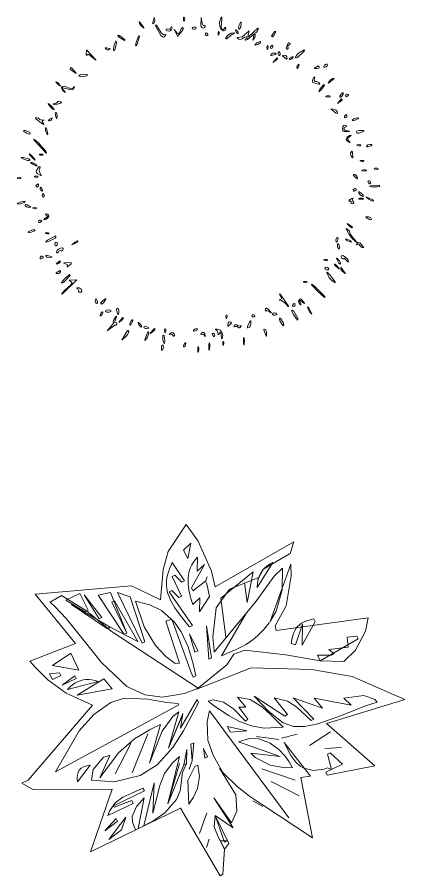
# Model space of a CAD drawing. Header units: millimetres. Extents: x -63086 to 144078, y -129912 to 13382.
# Drawn here: x 59143 to 60288, y -57694 to -55158 of the extents above; entities that cross this region are included whole.
import ezdxf

# ---------------------------------------------------------------- set-up
doc = ezdxf.new("R2010")
doc.units = ezdxf.units.MM
doc.layers.get('0').update_dxf_attribs({"lineweight": 0})
doc.layers.add('観葉植物', color=92, linetype='Continuous', lineweight=9)

# ---------------------------------------------------------------- blocks, each defined once
blk = doc.blocks.new('樹木平面（CAD素材.com）9c30d489')
at = {"color": 0, "linetype": 'ByBlock', "lineweight": -2}
for points in [[(-128.6, 490.1), (-127, 490.8), (-124.4, 496.6), (-124, 500.4), (-125.3, 507.5), (-126.3, 507.8), (-127.3, 505.9), (-129.7, 493.8), (-129.6, 490.9)], [(-37.5, 498.2), (-36.4, 500.3), (-35.6, 505.2), (-36, 507.5), (-36.9, 509), (-37.9, 509.3), (-38.8, 508.4), (-39.3, 506.2), (-39, 499.6), (-38.4, 498.2)], [(75, 473.7), (78.7, 473.2), (84.6, 480.7), (85.5, 476.6), (85.1, 472.8), (83.6, 470.2), (81.3, 469.1), (77.8, 469.3), (72.1, 473.3), (68.4, 482.4), (67.6, 495.5), (72, 509.8), (74, 509.3), (74.6, 503.2), (72.6, 480.3)], [(125.5, 487.1), (123.8, 479), (124.5, 474.7), (125.6, 474.6), (127.4, 476.5), (129.8, 481.5), (131.6, 490), (131.5, 493.2), (130.9, 494.7), (129.7, 494.9), (128.4, 493.4)], [(-79, 469.7), (-74.8, 473), (-72.8, 477.6), (-74, 481.2), (-76, 481.5), (-76.8, 478.4), (-78.9, 474.6), (-81.1, 474.2), (-86.6, 475.4), (-90.2, 474.5), (-90.8, 473), (-89, 469.9), (-84.2, 468.5)], [(27.5, 463.8), (29.4, 462.8), (32.5, 459.1), (33, 457), (32.7, 455.7), (30.3, 454.5), (27.8, 455.2), (25.8, 457.4), (25.6, 461), (26.6, 463.4)], [(102.1, 462.2), (91.7, 456.2), (84.8, 447.9), (85.5, 445.5), (88.6, 446.1), (100.2, 456.1), (113, 463.2)], [(117.8, 464.1), (120.8, 461.1), (122.1, 461.3), (122.6, 463.5), (121.1, 467.3), (115.9, 472.7), (115, 472.5), (114.8, 471.5)], [(151.2, 452.5), (152.6, 451.5), (180.9, 476.8), (182.1, 475.9), (178.8, 467.5), (175.3, 464.3), (171.4, 462.5), (172.7, 456.3), (171.6, 450), (166.2, 441.9), (169.8, 460.6), (149.6, 443.4), (145.4, 441.6), (143.1, 442.1), (142.7, 444.3), (148.8, 446.4), (148.4, 450.2), (146.5, 451.9), (141.2, 450.8), (134.1, 445.4), (128.9, 443.9), (124.4, 444.8), (119.3, 448.6), (119.8, 449.7), (133.8, 451.5), (154.9, 469.5)], [(-298.5, 383.7), (-298, 382.4), (-319.3, 399.6), (-322.6, 399.9), (-325.4, 396.5), (-326.2, 396.6), (-326.5, 398.9), (-325.8, 411.9), (-325.3, 412.6)], [(317.3, 408.9), (298, 390.5), (292.6, 388.9), (292.2, 391.7), (296.4, 399.2), (300.8, 403.6), (317, 412.8), (318.5, 411.9)], [(377.9, 367.9), (382, 370.5), (385.5, 370.5), (386.4, 369.4), (385.7, 366.3), (382.3, 362.9), (378.3, 361.6), (376.7, 361.9), (375.7, 362.9), (375.6, 364.4)], [(-411.7, 312.7), (-416.3, 317.9), (-415.2, 319.2), (-410.5, 316.5), (-402.3, 306.3), (-402.3, 305.8), (-402.8, 305.7)], [(-437.3, 254.1), (-429.2, 246.8), (-421.5, 236.8), (-421.8, 236), (-425.3, 238.3), (-431.8, 244.5), (-438, 252.2), (-438.8, 254.4)], [(388, 273.8), (393.8, 274.7), (394.6, 276.4), (392.2, 277), (384, 277), (381.6, 276.5), (381.3, 275.6), (382.2, 274.8)], [(-415.1, 227.5), (-416.8, 228.4), (-418, 227.4), (-417.4, 221.5), (-415.6, 212.6), (-414.6, 210.7), (-413.6, 210.9), (-412.3, 216.9), (-413.6, 225.2)], [(435.6, 191), (441.6, 189.2), (442.5, 188), (442.2, 187), (435.7, 183.3), (434.9, 179.9), (438.1, 176.4), (451.1, 172.9), (450.5, 172.1), (435.8, 171.6), (432.5, 173), (431, 176.3), (431.7, 187), (433.2, 189.8)], [(-444.3, 108.5), (-446.4, 114.1), (-468.9, 139.2), (-479, 147.7), (-482.3, 149.6), (-481.1, 147.5), (-445.2, 108)], [(506, 132.4), (511.4, 133.7), (517.1, 133.3), (517.9, 131.8), (515.7, 129.8), (505.5, 127), (503.1, 127.2), (502.1, 128.1), (502.2, 129.5)], [(-512.8, 95.6), (-495.8, 90.9), (-492.3, 87.8), (-495.6, 85.9), (-500.3, 86.5), (-511.5, 90), (-518.9, 93.8), (-518.6, 95.6)], [(-458.7, 41.5), (-463.7, 49.6), (-465.3, 57.4), (-463, 67), (-464.5, 68.3), (-467.8, 66.3), (-474.1, 54.6), (-473.9, 51.1), (-471.7, 48.1)], [(491.6, 58.5), (499.1, 58.4), (501.5, 57.8), (501.8, 57.1), (500.7, 56.2), (494.9, 55.3), (489.2, 56.2), (488.2, 57.1), (488.5, 57.9)], [(-460.7, 7.8), (-458.7, 6.1), (-455.5, -1.4), (-455.5, -3), (-456.5, -4), (-462.3, 1.6), (-462.3, 7.1)], [(467.2, -3.4), (470.8, -0.3), (471.7, 1.5), (470.4, 2.9), (467.1, 3.5), (463.8, 2.1), (462.7, 0.1), (462.8, -3), (463.8, -4), (465.3, -4.2)], [(478.5, -5.7), (480.2, -6.2), (486.3, -10.5), (491, -15.4), (492.3, -17.6), (492.2, -19.1), (491.1, -19.7), (486.4, -17.7), (483.2, -15.1), (479, -10.1), (477.7, -6.3)], [(481.6, -25.2), (489.8, -25.2), (492.2, -25.8), (492.5, -26.6), (491.5, -27.4), (488.5, -28.2), (482.6, -28.2), (479.9, -27.4), (478.9, -26.6), (479.2, -25.8)], [(452.7, -109), (458.3, -112.5), (459.7, -112.2), (460, -110.8), (455.6, -106.4), (444.8, -99.7), (444.1, -100.4), (444.1, -100.4)], [(-417.4, -136.5), (-416.5, -137.5), (-416.2, -139.8), (-418.3, -143.5), (-437.8, -153.2), (-445.4, -154.5), (-446, -153.6), (-440.7, -149.1)], [(415.2, -152.4), (418.3, -144.7), (417.3, -141.1), (415.8, -140.6), (412.6, -142.7), (411.3, -147.6), (412.4, -154), (413.1, -154.5)], [(416.3, -168.6), (418.6, -173.8), (421.3, -175.2), (422.6, -171.9), (419.9, -161.7), (417.9, -159.5), (416.4, -160.2)], [(476.6, -155.8), (481.5, -157), (493.2, -169.6), (493.7, -171.5), (489, -170.6), (485.5, -168.9), (481.5, -164.9), (480.1, -161.4), (477.5, -161), (473.5, -163.1), (472.4, -162.1)], [(424.6, -219), (424.8, -216.6), (421.5, -209.8), (414, -201.8), (413.2, -202), (413.3, -203.4), (419.8, -216.5), (423.4, -219.7)], [(438.6, -204.8), (446.2, -213.1), (447.5, -213.3), (448.3, -212.2), (446.4, -205.8), (439.3, -199), (432.1, -194.4), (428.1, -195.7), (427.2, -197.7), (428.3, -201.9), (431.5, -204.2), (433.1, -204.3), (434.2, -203.7), (435.2, -202.2)], [(-299.4, -323.8), (-300, -328.8), (-298.7, -333.8), (-297.2, -335.3), (-295.5, -335.9), (-294, -335.3), (-293.2, -333.8), (-293, -331.6), (-296.1, -324), (-297.4, -322.2), (-298.2, -321.9)], [(-265.7, -355.6), (-260.3, -354.4), (-255.5, -355.6), (-254, -356.7), (-253.5, -358), (-254.2, -359.5), (-259.1, -361.5), (-265.8, -361.5), (-268.1, -360.6), (-269.3, -359.5), (-269.2, -358.1)], [(220.3, -362.6), (211.4, -352.4), (206.6, -350.1), (203.5, -351.3), (202.1, -355.2), (202.9, -358.1), (203.9, -358.3), (206.8, -356.8), (212.5, -358.3), (220.2, -363.8), (220.7, -363.7)], [(-171.5, -398.6), (-168.3, -403.4), (-166.2, -405.1), (-164.2, -405.6), (-162.8, -404.9), (-162.4, -403.7), (-165.2, -398.6), (-171.7, -392), (-172.6, -391.6), (-173.1, -392.1)], [(-98.2, -429.3), (-99.8, -430.2), (-99.9, -444), (-98.7, -449.7), (-96.4, -453.8), (-95.1, -453.6), (-94, -447.6), (-96.3, -431.7)]]:
    blk.add_lwpolyline(points, close=True, dxfattribs=at)
for points in [[(13.1, 508.3), (12.6, 504.9), (12.1, 486.7), (13.2, 481.8), (15.3, 478.9), (18.5, 477.7), (23.3, 479.2), (25, 481.5), (24.9, 484.5), (22.6, 485.5), (21.2, 484.9), (19.3, 485.1), (15.8, 491.7), (13.1, 508.4)], [(-168.8, 496.1), (-156.5, 479.3), (-155.9, 477.8), (-156.5, 477.7), (-165.1, 484.8), (-169.4, 490.8), (-169.8, 494.9), (-168.8, 496.1), (-168.9, 496.2)], [(-121.5, 486.6), (-122.2, 484.2), (-106.1, 456.1), (-101.1, 451.2), (-96.8, 451.1), (-92.8, 455.2), (-91.7, 458.2), (-97.5, 457.1), (-105.5, 463.8), (-119.1, 486.1), (-121.5, 486.6), (-121.5, 486.6)], [(-57.3, 453.6), (-44.6, 466.6), (-40.3, 474.8), (-40.4, 477.8), (-41.8, 478.8), (-45.7, 475.3), (-51.9, 462.8), (-54.2, 460.9), (-56.7, 461.7), (-66.7, 473), (-57.3, 453.4), (-57.4, 453.5)], [(-12.8, 479.3), (-10.4, 480.2), (-3.4, 480.1), (-1.3, 478.8), (-2.6, 475.8), (-7.1, 473.6), (-11.6, 475.7), (-13.1, 477.8), (-12.8, 479.3)], [(63.9, 456.3), (64.7, 456.3), (66.5, 461), (66.3, 465.7), (65.5, 467.2), (64.4, 467.4), (63, 464.4), (63.3, 457.7), (63.9, 456.3)], [(232.9, 468.2), (233.4, 466.3), (227.6, 455.2), (223.4, 451.4), (221.3, 453.2), (223.6, 459), (230.9, 467.8), (232.9, 468.2), (232.9, 468.2)], [(-246.1, 411.2), (-244.3, 410.4), (-240.1, 419.3), (-237.4, 435.4), (-239.4, 440.2), (-244.7, 424), (-246.1, 411.2), (-246.1, 411.3)], [(-213.4, 441.2), (-211.7, 442.2), (-212.2, 443.3), (-221.5, 450.6), (-231.5, 456.3), (-232.8, 456), (-233, 455), (-228.4, 450.2), (-213.4, 441.2), (-213.4, 441.2)], [(-169.3, 452.6), (-175.9, 430), (-179.2, 424.8), (-180.7, 426.8), (-178, 438.1), (-172, 453.8), (-170.9, 454.5), (-169.4, 452.6), (-169.4, 452.6)], [(188, 437.6), (188, 435.1), (182, 430.4), (176.4, 427.6), (172.2, 426.7), (171.4, 427.3), (172.3, 429.4), (177.8, 433.9), (184.4, 437.4), (188, 437.6)], [(264.3, 418.5), (268.9, 430.6), (272.6, 433.8), (275.7, 433.3), (276.4, 431.8), (275, 429), (269.6, 425.3), (269, 423.5), (269.8, 418.4), (267.7, 415.4), (265.3, 415.7), (264.3, 418.5), (264.4, 418.5)], [(-269.8, 419.5), (-266.7, 419.6), (-258.3, 417.2), (-256.3, 414.8), (-260.1, 413.3), (-263.4, 413.7), (-268.5, 416.5), (-270.2, 418.6), (-269.8, 419.5), (-269.9, 419.5)], [(208, 414.4), (207.2, 422.6), (208.6, 425.7), (210.6, 423.6), (209.8, 416.4), (208, 414.4)], [(223.3, 426.6), (221, 425.3), (218.4, 422), (217.7, 420.2), (217.8, 418.6), (220.3, 417.3), (223.8, 418.7), (225.3, 422), (224.7, 425.2), (223.3, 426.6), (223.3, 426.7)], [(242, 407.7), (241, 406.2), (240.8, 401.2), (241.9, 397.2), (243.2, 396.6), (244.8, 396.9), (246.8, 399.9), (246.1, 403.6), (243.5, 407.3), (242, 407.7), (242.1, 407.7)], [(233.5, 402.9), (234.3, 401.4), (232.1, 399.4), (221.9, 396.7), (219.6, 396.9), (218.5, 397.8), (220.1, 400.8), (225.2, 403.1), (233.4, 403), (233.4, 402.9)], [(225.3, 375.5), (226.4, 377.4), (236.5, 389), (237.5, 389.4), (238.8, 388.5), (238.7, 386.8), (236.1, 383.7), (225.3, 375.5), (225.3, 375.5)], [(253.5, 395.6), (263.9, 386.6), (265.7, 386.1), (266.9, 387.1), (266.6, 393), (262.8, 396.7), (260.2, 397.2), (253.5, 396.5), (253.5, 395.6), (253.5, 395.6)], [(273.3, 385.3), (277.4, 385.2), (281.9, 387.7), (285.2, 392.8), (284.6, 393.8), (280, 391.6), (273.9, 387.5), (273.3, 385.3), (273.3, 385.4)], [(-373.6, 360.4), (-373.7, 356.3), (-369.5, 352), (-356.5, 343.5), (-356, 343.7), (-356, 344.5), (-368.6, 358.3), (-371.9, 360.9), (-373.6, 360.5), (-373.6, 360.5)], [(300.3, 370.2), (302.1, 370.6), (303, 368.7), (300.2, 361.2), (297.5, 358.4), (296.3, 358.8), (296.2, 363.9), (300.3, 370.2), (300.3, 370.2)], [(358.5, 365.8), (360, 365.1), (361.9, 362.4), (361.9, 361.2), (360.5, 359.6), (355.3, 358.2), (348.8, 357.8), (347.4, 358.4), (347.5, 359.5), (358.5, 365.8), (358.5, 365.8)], [(-344.8, 339.7), (-334.4, 341), (-324.4, 340.3), (-323.5, 339.1), (-324.3, 337.6), (-330.5, 334.9), (-338, 333.8), (-344.4, 334.5), (-348.1, 337.2), (-347.8, 338.5), (-344.8, 339.7), (-344.8, 339.7)], [(345.7, 315.9), (359.8, 311.5), (362.4, 311.5), (363.4, 312.5), (361.1, 316.5), (355.3, 319.3), (349.6, 320.2), (347.2, 323.7), (349.1, 331.6), (348.3, 333.6), (345.4, 331), (343.2, 326.4), (341.6, 321.1), (342.4, 318.1), (345.8, 315.8), (345.8, 315.8)], [(-388.4, 287.2), (-388.6, 288), (-397.4, 299.3), (-395.8, 301.3), (-375.4, 295.9), (-368.6, 295.3), (-364.5, 297), (-361.3, 302.7), (-360.9, 305.4), (-367.3, 298.8), (-371, 298.1), (-392, 305.6), (-396.4, 304.6), (-399.6, 301.8), (-400, 299.6), (-397, 293.9), (-388.9, 287.1), (-388.4, 287.2), (-388.4, 287.2)], [(375, 309.7), (377.1, 310), (377.6, 308.5), (367.4, 294.8), (361.9, 289.9), (360.5, 289.9), (363.7, 297.1), (375, 309.7), (374.9, 309.7)], [(406.3, 328.2), (388.9, 315.1), (388, 315.4), (395.1, 324.3), (401.1, 328.5), (403.5, 329), (406.3, 328.2), (406.3, 328.2)], [(-387.2, 287.2), (-387.2, 287.2)], [(422.9, 273.8), (422.4, 275.2), (423.2, 277.4), (428.7, 284), (432.5, 287.1), (433, 286.7), (432.4, 282.5), (430.2, 277.5), (426.2, 273.7), (424.2, 273.2), (422.9, 273.8), (422.9, 273.8)], [(442.4, 274.8), (448.3, 279.6), (448.2, 281.1), (443.9, 282.5), (440.3, 280.5), (439.2, 277.5), (440.5, 275.1), (442.4, 274.8), (442.4, 274.8)], [(-400.1, 258.9), (-399.6, 257.5), (-402.3, 255.6), (-411.5, 252.3), (-420.1, 251.2), (-422.8, 251.8), (-424.1, 252.6), (-424, 253.4), (-421.6, 254.1), (-416.7, 254.7), (-412.2, 257.4), (-410.9, 260.6), (-409.3, 261.4), (-405.4, 261), (-400.1, 258.9), (-400.1, 258.9)], [(415.9, 254.6), (415.9, 255.2), (424.7, 265.9), (428, 268.5), (429.5, 267.7), (429.3, 265.9), (426.4, 262.6), (415.9, 254.6)], [(397.6, 238.4), (411.1, 226.5), (413.9, 225.2), (415.4, 225.9), (416, 228.5), (415.2, 231.3), (411.2, 235.3), (406.6, 237.4), (397.7, 239.2), (397.6, 238.4), (397.6, 238.4)], [(-450.6, 205.5), (-451.7, 206), (-457.9, 205.4), (-463.8, 207), (-467.9, 211), (-471.9, 212.6), (-475.5, 212.8), (-476.7, 211.3), (-475.1, 209.5), (-456.2, 194.8), (-452.9, 193.1), (-452, 193.6), (-452.6, 195.3), (-455.6, 199.4), (-456.2, 201.6), (-455.4, 203.3), (-450.6, 205.5), (-450.7, 205.4)], [(-438.4, 204.8), (-435.1, 208), (-426.8, 212.3), (-428, 208), (-431.5, 204.8), (-436.2, 203.5), (-438, 203.9), (-438.4, 204.8), (-438.4, 204.8)], [(441.7, 222.1), (439.6, 220.7), (436.9, 217.4), (436.2, 215.7), (436.3, 214.1), (437.3, 213.1), (438.9, 212.8), (440.9, 213.2), (443.4, 215.6), (443.7, 218.9), (442.6, 221.7), (441.8, 222.1), (441.7, 222.1)], [(460.4, 204), (459.7, 205.3), (464.5, 209.3), (474, 212.2), (478.8, 211.9), (478.1, 210), (465.9, 204.9), (460.4, 204), (460.4, 204.1)], [(-441.9, 162.7), (-440.4, 163.3), (-440.8, 169.9), (-441.6, 174), (-444.1, 181.2), (-445.5, 183.1), (-446.4, 183.1), (-447, 182.1), (-446.5, 175.4), (-441.9, 162.7), (-441.9, 162.7)], [(-511.4, 174.9), (-511.8, 173.3), (-502.9, 166.7), (-495.7, 164.6), (-493.4, 165.2), (-492.5, 166.5), (-492.9, 168.1), (-494.7, 169.8), (-507.4, 174.9), (-511.4, 175), (-511.4, 175)], [(453.1, 138.5), (446.4, 148.2), (445.9, 151.1), (447.6, 153.7), (456, 159.8), (455, 161.5), (451.3, 160.5), (444.4, 155.3), (442.2, 151.7), (441.9, 148.8), (443.6, 145.8), (453.1, 138.5), (453.1, 138.5)], [(479.6, 175), (492.3, 175), (493.6, 174.2), (493.4, 173.3), (479.7, 167.5), (475.2, 166.7), (472.7, 168), (471.8, 170.9), (472.7, 172.8), (479.6, 175), (479.5, 175)], [(481.6, 133.2), (484.6, 131.9), (482.9, 130), (478, 129.9), (473.6, 131.5), (473.5, 132.4), (475, 133.1), (481.6, 133.2), (481.6, 133.2)], [(-477.6, 87.2), (-477.2, 87.7), (-480.4, 92.6), (-490.1, 102.9), (-493.1, 105.4), (-494.4, 105.8), (-494.8, 105.2), (-489.8, 98.3), (-479, 87.7), (-477.6, 87.2), (-477.6, 87.2)], [(-465.6, 104.5), (-465.5, 103.7), (-462.5, 102.3), (-458.5, 101.8), (-456, 102.3), (-454.6, 103.5), (-455.3, 104.9), (-457.5, 105.4), (-464.2, 105.2), (-465.6, 104.5), (-465.6, 104.5)], [(460.2, 112), (461.1, 95.6), (460.2, 93.9), (456.3, 99.7), (454.8, 104.7), (454.6, 108.2), (458.1, 114.2), (459.4, 114.1), (460.2, 112), (460.2, 112)], [(-490.6, 80.6), (-490.1, 79.4), (-485, 75.4), (-477.8, 71.5), (-472.7, 70.1), (-472.6, 71.8), (-474.7, 73.7), (-484.9, 79.6), (-490, 81.1), (-490.6, 80.6), (-490.6, 80.6)], [(493.1, 86.3), (493.9, 85.5), (493.6, 84.4), (492.2, 83.5), (487.4, 83.3), (482.9, 85.1), (482.8, 86), (484.1, 86.6), (490.8, 86.8), (493.1, 86.3), (493, 86.3)], [(535.8, 62.2), (535.5, 61.1), (531.8, 59.9), (526.6, 60.8), (524.7, 61.8), (524.6, 62.7), (526, 63.4), (532.7, 63.6), (534.9, 63), (535.8, 62.2), (535.7, 62.2)], [(-530.7, 34.8), (-529.3, 35.5), (-522.3, 35.7), (-519.7, 34.4), (-519.9, 33.2), (-523.6, 32.1), (-528.4, 32.8), (-530.7, 34.8), (-530.7, 34.8)], [(-479.8, 39.5), (-478.2, 40.1), (-471.5, 40.2), (-469.3, 39.8), (-468.8, 37.8), (-472.6, 36.6), (-477.4, 37.5), (-479.5, 38.4), (-479.8, 39.5), (-479.8, 39.5)], [(463.9, 45.5), (467.2, 45.1), (471.1, 41.9), (473.7, 37.7), (475.1, 33.6), (474.7, 32.6), (473.4, 32.8), (466, 39.2), (462.4, 43.6), (463.9, 45.5)], [(505.9, 23.9), (507.9, 20.3), (510.4, 17.9), (511.5, 17.5), (513, 18.8), (513.5, 22.1), (512.1, 25.5), (508.7, 26.8), (507, 26.4), (506.1, 25.4), (505.9, 23.9), (505.9, 23.9)], [(-474.9, 9.5), (-475.1, 11.1), (-472.9, 14.8), (-469.5, 17.5), (-467.6, 14.7), (-467.9, 11), (-470.4, 8.6), (-473.9, 8.5), (-474.9, 9.5), (-474.9, 9.5)], [(539.3, 12.8), (541.4, 9.9), (533.4, 8.5), (516.4, 8.6), (512.8, 9.2), (511.8, 10.5), (518.8, 14), (539.3, 12.8), (539.3, 12.8)], [(-455.3, -10.9), (-456.6, -17.3), (-455.4, -21.2), (-452.6, -21.5), (-450.6, -18.5), (-451.3, -14.7), (-455.3, -10.9), (-455.3, -11)], [(450, -31.1), (458.7, -25.7), (461.7, -24.6), (462.2, -25.2), (460.1, -29.1), (461, -33.6), (464, -38.3), (464.3, -39.9), (463, -41.2), (457.9, -41), (455.6, -39), (456.4, -36.1), (454.5, -33.9), (449.7, -33.3), (449.1, -32.4), (450, -31.1), (450, -31.1)], [(501.1, -21.1), (518.1, -29.2), (521.9, -31.7), (521.9, -33), (519.8, -33.6), (517.4, -33.2), (509.6, -28.9), (500.3, -21.5), (501.1, -21.1), (501.1, -21.1)], [(-529.2, -40.1), (-521.6, -36.9), (-512.3, -34.5), (-507, -34.6), (-510.2, -37.7), (-520.7, -41.2), (-528, -42.3), (-530.2, -42), (-530.6, -41.2), (-529.2, -40), (-529.3, -40)], [(-507.5, -44.6), (-505.8, -43.1), (-501.3, -44.2), (-491.4, -50.3), (-491, -51.2), (-496.1, -52.2), (-502.4, -50.9), (-506.9, -47.8), (-507.5, -44.6), (-507.5, -44.6)], [(-473.1, -53.9), (-473.2, -55), (-474.8, -55.9), (-477.1, -56.3), (-479.8, -56.1), (-484.2, -54.4), (-484.2, -53.4), (-482.3, -52.8), (-474, -53.1), (-473.1, -53.9), (-473.1, -53.9)], [(-441.9, -77.3), (-441.4, -79.1), (-442.8, -81.3), (-450.2, -86), (-451.6, -88.3), (-450.7, -89.2), (-445.7, -87.8), (-440.1, -83.3), (-437.6, -78.6), (-437.9, -74.6), (-440.9, -71.9), (-447.4, -71.3), (-446.9, -73.4), (-441.9, -77.3), (-441.9, -77.4)], [(-467.4, -94.4), (-466.6, -91.8), (-464.5, -89.8), (-461.1, -89.6), (-458.4, -90.7), (-458.1, -91.5), (-458.7, -92.8), (-462.6, -96.3), (-464.6, -97.2), (-466.4, -96.7), (-467.4, -94.3)], [(499.9, -81.1), (500.7, -80.3), (508.3, -80.5), (514.2, -83), (515.9, -84.8), (516.5, -87.7), (514.8, -89.3), (510.4, -88.1), (500.4, -82.1), (499.9, -81.1), (500, -81)], [(-496.9, -123.8), (-484.5, -118.7), (-479.2, -117.8), (-478.5, -119.2), (-481.4, -122), (-488.3, -125.1), (-495.2, -126.2), (-497.8, -125.9), (-496.9, -123.8)], [(473.6, -156.4), (453.7, -130.9), (451.1, -122.6), (442.7, -114.3), (441.4, -115.1), (450, -132), (460.2, -144.7), (473.6, -156.4), (473.5, -156.5)], [(-447, -128.8), (-447.1, -127.9), (-445.7, -127.2), (-438.9, -127), (-435.9, -128.4), (-437.7, -130.3), (-442.4, -130.6), (-447, -128.8), (-447, -128.8)], [(-369.4, -162.5), (-360.6, -155.2), (-353.7, -150.5), (-351.9, -150.6), (-351.1, -152.1), (-351.7, -153.2), (-358.3, -157.6), (-369.4, -162.5), (-369.3, -162.6)], [(440.3, -146.7), (440.5, -145.8), (441.5, -145.3), (446.9, -146.7), (453.1, -149.9), (456.6, -153), (456.5, -153.9), (455.5, -154.4), (450, -153.1), (443.4, -149.6), (440.3, -146.7)], [(-417.5, -155.7), (-415.5, -154.5), (-412.7, -155.8), (-411.6, -159), (-412.8, -162.8), (-415.5, -165.7), (-416.9, -166), (-418.2, -165.4), (-419.3, -161.3), (-418.2, -156.5), (-417.5, -155.7), (-417.5, -155.7)], [(-397, -171.6), (-394.8, -173.9), (-395.6, -178.2), (-398.6, -180.5), (-400.6, -180.8), (-403.9, -179.7), (-407.1, -181.4), (-409.3, -185.4), (-410.8, -186.7), (-412.6, -186.8), (-414.9, -184), (-412.1, -178.5), (-408.8, -175.7), (-402.5, -172.2), (-397, -171.6), (-397.1, -171.6)], [(-461.4, -197.8), (-459.8, -196.7), (-456.4, -196.5), (-453.8, -197.6), (-453.4, -198.4), (-453.7, -199.3), (-456.3, -202), (-459.9, -204.1), (-461.4, -203.9), (-462.4, -202.9), (-462.4, -199.4), (-461.4, -197.8), (-461.4, -197.8)], [(-445, -194.7), (-441.9, -194.6), (-430, -197), (-428.1, -198), (-428.3, -199), (-435.5, -200.4), (-442.6, -199), (-445, -197.4), (-445.7, -195.7), (-445, -194.7), (-444.9, -194.7)], [(-415.2, -218.3), (-413.9, -216.7), (-405.6, -211.2), (-403.4, -210.7), (-402.9, -211.5), (-404.6, -215), (-408.3, -218.2), (-413, -219.6), (-414.8, -219.2), (-415.2, -218.3), (-415.2, -218.2)], [(-370.7, -216.6), (-373.4, -215.3), (-392.2, -216), (-394.2, -216.5), (-394.1, -217.2), (-385.3, -219.4), (-382.6, -221.2), (-381.7, -223.4), (-382.8, -227.3), (-382.3, -227.8), (-380.5, -227.1), (-370.9, -219), (-370.7, -216.6), (-370.7, -216.6)], [(377.2, -206.3), (383.9, -206.1), (387, -207.5), (385.3, -209.4), (380.4, -209.6), (375.9, -207.8), (375.9, -207), (377.2, -206.3), (377.2, -206.4)], [(407.6, -220), (406.6, -221.3), (407.8, -223.2), (420, -233.6), (420.6, -233.6), (420.6, -233), (412.5, -222.9), (409.3, -220.1), (407.6, -220), (407.6, -220)], [(-415.5, -245.5), (-403.7, -238.6), (-402.6, -239.4), (-402.2, -242.8), (-404.5, -245.9), (-407.4, -247.2), (-415.1, -247.3), (-415.8, -246.6), (-415.5, -245.5), (-415.5, -245.5)], [(-374.8, -251), (-374.2, -253.7), (-394.1, -273.6), (-399.1, -275.5), (-399.9, -274.4), (-391, -263.2), (-376.3, -250.8), (-374.8, -251), (-374.8, -251)], [(378.8, -232.8), (380, -230.1), (383.1, -228.9), (386.9, -230), (389.8, -232.8), (390.2, -234.2), (389.6, -235.5), (387.9, -236.4), (383, -236.3), (379.2, -234.3), (378.8, -232.8), (378.8, -232.8)], [(391.2, -260.6), (398.9, -267.9), (409, -274.7), (409, -272.2), (392.3, -250.2), (385.6, -243.7), (384.5, -244.5), (391, -260.6)], [(426.1, -229), (439.1, -246.6), (439.2, -247.4), (438.6, -247.6), (430.1, -240.6), (425.7, -234.6), (426.1, -229), (426.1, -229)], [(-396.4, -307), (-354.1, -266.5), (-375, -266.7), (-376.6, -267.3), (-376.4, -268.4), (-369.3, -272.7), (-368.9, -275.8), (-372.4, -280.7), (-390.7, -297.8), (-399.1, -306.8), (-398.6, -308.1), (-396.4, -307), (-396, -306.8)], [(315.4, -272), (316.7, -271.4), (323.5, -271.2), (325.7, -271.7), (326.5, -272.5), (326.4, -273.5), (322.5, -274.8), (317.4, -273.9), (315.5, -272.9), (315.4, -272), (315.5, -272)], [(-354.4, -291.4), (-350.3, -293.6), (-348.5, -297.3), (-349.5, -300.7), (-347.2, -303), (-341.9, -302.8), (-339.6, -299.3), (-341.8, -293.7), (-347.4, -290.1), (-353.6, -290), (-354.6, -290.6), (-354.4, -291.4), (-354.4, -291.4)], [(378.3, -318.2), (378.7, -315.6), (348.9, -285.7), (339.8, -279.2), (339, -279.9), (340.7, -282.8), (356.6, -299.9), (377.1, -318.3), (378.3, -318.2), (378.2, -318.2)], [(-270.4, -322.7), (-269, -322.6), (-268.6, -323.7), (-275.5, -334.2), (-278.1, -336.5), (-280.7, -337.7), (-282.6, -337.4), (-283.5, -336), (-283, -333.8), (-277.5, -328.1), (-270.4, -322.7), (-270.4, -322.7)], [(271.5, -345.7), (270.2, -341.6), (247, -308.6), (245.5, -307.9), (244.9, -308.5), (245.5, -310.6), (251.1, -320.1), (250.3, -321.9), (244.3, -324.8), (243.8, -325.4), (244.5, -325.8), (250.6, -327.1), (260.4, -334.3), (271.5, -345.7), (271.4, -345.7)], [(318.4, -335.3), (318.3, -335.8), (316.1, -334.7), (306, -326.8), (304.6, -326.6), (304.1, -327.7), (307.8, -338.2), (307.7, -339.6), (306.9, -339.9), (302.2, -335), (301, -329.3), (304.6, -323.1), (306.8, -322.4), (309.2, -323.9), (318.4, -335.3), (318.5, -335.2)], [(-232.1, -368.4), (-231.4, -367.9), (-230.4, -362.3), (-230.6, -355.5), (-231.6, -352.6), (-232.9, -350.5), (-234.5, -349.7), (-235.9, -350.5), (-236.7, -352.5), (-236.9, -355.5), (-235.3, -362.3), (-232.9, -367.9), (-232.1, -368.4), (-232.1, -368.4)], [(282.7, -342.3), (286.1, -337.4), (288.4, -335.9), (289.7, -337), (290.4, -340.6), (289, -343.6), (285.5, -345.1), (282.8, -343.9), (282.7, -342.3), (282.8, -342.2)], [(340.1, -367.6), (338.9, -364.1), (329.6, -346), (328.3, -346.1), (327.6, -348), (328.9, -352.3), (334.5, -361.4), (340.1, -367.6), (340.1, -367.5)], [(-280.5, -361.9), (-278.8, -360.9), (-277.6, -361.3), (-277.1, -362.5), (-278.5, -366.6), (-283.9, -372.5), (-284.8, -372.5), (-285.1, -371.5), (-282, -364), (-280.5, -361.9), (-280.5, -361.9)], [(-264.8, -416.9), (-244.5, -392.2), (-246.7, -390.9), (-245.9, -385.8), (-239, -374.5), (-236.9, -373), (-237, -376.1), (-242.2, -389.4), (-241.4, -391), (-236.2, -393.1), (-235.9, -396.6), (-239.1, -400.2), (-242.1, -400), (-264.8, -416.9), (-264.7, -416.9)], [(-218.1, -377.6), (-216.8, -378.5), (-217, -380.3), (-221.6, -385.3), (-229.7, -391.6), (-230.3, -391.6), (-225.7, -385.2), (-219.1, -378.1), (-218.1, -377.6), (-218.2, -377.6)], [(86.8, -370.2), (88.7, -369.7), (89.9, -373.4), (89, -378.7), (88, -380.5), (87.2, -380.6), (86.5, -379.2), (86.2, -372.5), (86.8, -370.2), (86.7, -370.3)], [(162.7, -373.8), (164.1, -370.7), (167.1, -368.4), (170.4, -370.9), (171.7, -373.7), (169.6, -375.9), (164.9, -375.9), (162.7, -373.7), (162.7, -373.7)], [(223.5, -368.7), (223.6, -367.3), (226.3, -364.8), (230, -363.7), (233.8, -365), (236.2, -367.4), (236.5, -368.7), (233.1, -370.8), (226.9, -370.8), (223.5, -368.7), (223.5, -368.6)], [(255.5, -401.6), (257.6, -400.6), (255.7, -392.4), (248.5, -381.3), (246.2, -379.4), (244.9, -379.2), (244.1, -380.1), (245.7, -387.2), (252.2, -398), (255.5, -401.6), (255.5, -401.5)], [(297.7, -384.9), (299.3, -381), (286.9, -358.7), (282.2, -355.7), (280.8, -356.5), (280.9, -359.2), (285.5, -368.4), (297.7, -384.9), (297.7, -384.8)], [(-197.6, -397.1), (-197.4, -400), (-196, -400.2), (-190.8, -391.4), (-189.3, -385.5), (-189.8, -384.1), (-190.8, -383.9), (-193.6, -386.8), (-197.6, -397.1), (-197.5, -397.1)], [(-142.1, -408.4), (-149, -403.9), (-153.9, -403.4), (-155.4, -404.2), (-156, -405.8), (-155.3, -407.5), (-151.7, -409.8), (-148.7, -410.3), (-142.5, -409.1), (-142.1, -408.4), (-142.2, -408.4)], [(93.1, -403.2), (102.3, -394.5), (101, -391.6), (96.1, -390.1), (92.5, -393.5), (91.6, -400.7), (92.1, -402.7), (93.1, -403.2), (93, -403.3)], [(109.9, -405.2), (111.1, -401.9), (113, -399.4), (115.2, -398.4), (117.5, -398.8), (122.8, -402.2), (128.1, -403), (131.4, -401.3), (131.5, -402.4), (128.4, -407.1), (126.3, -408.2), (123.9, -407.7), (118.5, -404.2), (115.7, -403.4), (113.3, -403.5), (109.9, -405.2), (109.9, -405.1)], [(157, -389.2), (150.1, -404.2), (149.8, -406.7), (151, -407.7), (156.2, -405.5), (158.3, -402.7), (160.3, -395.9), (160, -388.5), (158.8, -387.7), (157, -389.2), (157, -389.2)], [(-221.7, -444.8), (-204.8, -416.1), (-202.9, -416), (-200.4, -419), (-200.3, -421.1), (-205.9, -429.7), (-221.7, -444.8), (-221.6, -444.8)], [(-144.1, -419.9), (-153.5, -443.8), (-153, -445.8), (-146.7, -437.5), (-142.3, -427), (-141.4, -421.4), (-143, -419.8), (-144.1, -419.9), (-144.1, -419.9)], [(-137.3, -424.1), (-137.3, -423.6), (-128.3, -412.7), (-125.2, -410.2), (-123.8, -411.1), (-124.1, -412.9), (-127.2, -416.5), (-136.7, -424.2), (-137.3, -424.1), (-137.3, -424.1)], [(-94.5, -412.1), (-93.6, -411.3), (-91.8, -412.8), (-91.5, -417.7), (-92.3, -420.3), (-93.3, -422.3), (-94.1, -422.4), (-94.8, -421), (-95, -414.4), (-94.5, -412.1), (-94.5, -412.1)], [(-80.6, -427.9), (-79.8, -428.1), (-75.9, -426.4), (-73.9, -426.7), (-72.2, -427.8), (-70.1, -432), (-69, -432.8), (-67.6, -432.3), (-66.2, -430.3), (-65.5, -428.1), (-66.4, -425.3), (-69.8, -422.5), (-73.4, -422), (-78, -423.3), (-80.8, -427), (-80.6, -427.9), (-80.7, -427.9)], [(-7.7, -417.4), (-0.1, -414.4), (1.9, -412.3), (1.2, -410.8), (-2.2, -410.2), (-6.1, -411.5), (-9.4, -414.8), (-10, -416.4), (-9.4, -417.3), (-7.7, -417.4), (-7.7, -417.4)], [(16.8, -422), (20.9, -422.1), (24.1, -425.3), (25, -430.3), (24.8, -432.7), (24.3, -433.1), (23.5, -432.6), (21, -428), (17.1, -426.5), (13.1, -428.1), (12.3, -427.9), (12.2, -426.9), (13.4, -424.8), (16.8, -422), (16.8, -422)], [(45.6, -427), (47.6, -430.7), (50.2, -433.2), (51.2, -433.5), (52, -433.1), (53.2, -430.6), (52.9, -427.1), (50.3, -424.5), (48.4, -424.2), (46.7, -424.5), (45.8, -425.5), (45.6, -427), (45.7, -427)], [(69.4, -421.5), (70.9, -421.6), (73.2, -439.2), (74, -439.8), (75.1, -439.1), (76.6, -430.2), (74.1, -421.1), (68.8, -414.4), (61.6, -411.7), (55.8, -412), (55.7, -412.6), (60.8, -417.1), (62.6, -423.8), (62.8, -427.8), (63.4, -428.5), (64.6, -428.1), (69.4, -421.5), (69.4, -421.4)], [(197.8, -413.5), (204.7, -432.5), (205.5, -433), (206.1, -432.5), (206.2, -421.5), (205.3, -417.5), (203.9, -414.3), (200.4, -411.7), (198.9, -411.6), (198, -412.2), (197.8, -413.5), (197.8, -413.5)], [(-32.6, -452.3), (-31.8, -454), (-34.7, -461.8), (-37.3, -464.5), (-38.5, -464.2), (-39, -463.1), (-38.3, -458.6), (-34.4, -452.6), (-32.6, -452.3), (-32.7, -452.3)], [(37.2, -473.7), (36, -470.5), (36, -457), (36.4, -452.9), (37.1, -452.4), (37.9, -453.2), (38.6, -457.4), (38.8, -462.1), (38, -471.7), (37.2, -473.7), (37.2, -473.7)], [(78.4, -448.4), (80.3, -450.2), (80.5, -455), (78.7, -459.5), (77.8, -459.6), (77.2, -458.3), (77, -451.5), (77.5, -449.2), (78.4, -448.4), (78.4, -448.4)], [(139.2, -435.6), (138.4, -440.3), (138.5, -455.6), (138.8, -459), (139.5, -459.2), (140.5, -456.1), (141, -443.2), (139.2, -435.6), (139.3, -435.5)], [(-102.9, -474.8), (-101.1, -474.3), (-97.8, -465.5), (-98.8, -460.5), (-100.3, -458.9), (-101.9, -458.7), (-103.4, -459.8), (-104.6, -463.9), (-104.5, -472.9), (-102.9, -474.8), (-102.9, -474.8)], [(3.8, -480.4), (4.5, -480.5), (5.4, -478.7), (6.2, -471.3), (6, -467.7), (5.2, -464.8), (4.4, -464.2), (3.6, -464.8), (3.1, -469.5), (3.3, -478), (3.8, -480.3)]]:
    blk.add_lwpolyline(points, dxfattribs=at)
blk = doc.blocks.new('樹木平面（CAD素材.com）463e85fd')
at = {"color": 0, "linetype": 'ByBlock', "lineweight": -2}
for p, q in [((-141, 273.6), (-183.1, 284.7)), ((-183.1, 284.7), (-157.3, 208.4)), ((-106.5, 256.7), (-141, 273.6)), ((-68.3, 223.1), (-106.5, 256.7)), ((-93.2, 225.9), (-76, 231.8)), ((-76, 231.8), (-18.6, 73.7)), ((-157.3, 208.4), (-124.7, 153.3)), ((-53.5, 101.8), (-93.2, 225.9)), ((-48.3, 194.4), (-68.3, 223.1)), ((-28.1, 150.1), (-48.3, 194.4)), ((-124.7, 153.3), (-93.8, 121.3)), ((-13, 100), (-28.1, 150.1)), ((-93.8, 121.3), (-66.1, 100.7)), ((-66.1, 100.7), (-53.5, 101.8)), ((-4.6, 64.1), (-13, 100)), ((-18.6, 73.7), (-12.8, 60.1)), ((-12.8, 60.1), (-4.6, 64.1))]:
    blk.add_line(p, q, dxfattribs=at)
for points in [[(64.9, -208.4), (112.9, -287.2), (115.9, -335.2), (100.4, -369.8), (48.2, -296.1), (105.2, -384.4), (52, -348.7), (49.1, -382.1), (61.3, -411.5), (79.6, -447.9), (74.6, -522), (66.7, -526.7), (-50.7, -326.8), (-316, -455.3), (-251.9, -270.7), (-486.8, -271.8), (-519.5, -253.1), (-500.3, -243.8), (-310.6, -22.7), (-388.4, 13.2), (-442.8, 52.7), (-479.2, 88.8), (-495.2, 107.6), (-361, 159.2), (-479.5, 305), (-194.9, 330.2), (-109.3, 288.3), (-101.7, 378.1), (-87, 431.6), (-33.7, 510.7), (2.2, 461.5), (41.5, 372.9), (52.3, 327.1), (284.7, 460.1), (273.5, 425), (231.3, 400.6), (195.3, 379), (180.7, 354.6), (94.3, 320.1), (55.5, 264.7), (45.2, 178.2), (48.9, 138.8), (49.1, 134.4), (173.5, 284.3), (226.2, 358.2), (250.8, 382.3), (250.1, 318.4), (232.2, 254.7), (214.5, 224.9), (275.7, 394.3), (276.6, 359.5), (262, 270.5), (229.8, 211.5), (231.9, 197.7), (504.3, 235.4), (496.6, 196.2), (467.1, 140.4), (432, 106.9), (362.7, 108.9), (261, 126.4), (139.9, 139.6), (107.5, 128.6), (86.7, 96.2), (-1.6, 24.9), (158.1, 87.6), (337.6, 83.1), (456.9, 62.4)], [(-29, 410.5), (-20.2, 455.7), (-41.1, 435.4), (-29, 410.5)], [(-14.3, 274.4), (6.6, 294.7), (6.1, 253.5), (35.5, 298.5), (27.7, 335.6), (23.7, 343.9), (-13.7, 315.6), (-17.8, 323.9), (20.2, 393.4), (-0.7, 373.1), (-0.1, 414.3), (-6.6, 407.1), (-12.1, 399.7), (-16.8, 392.1), (-20.5, 384.4), (-23.4, 376.6), (-25.6, 368.6), (-27, 360.5), (-27.8, 352.3), (-28, 343.9), (-27.7, 335.5), (-26.8, 327), (-25.6, 318.4), (-23.9, 309.7), (-21.9, 300.9), (-19.5, 292.1), (-17, 283.3), (-14.3, 274.4)], [(-23.3, 208.6), (-15, 212.6), (-83.8, 312.3), (-75.5, 316.3), (-55.2, 295.5), (-46.9, 299.5), (-75, 357.5), (-66.7, 361.6), (-46.4, 340.7), (-38.1, 344.7), (-74.5, 398.7), (-79.2, 389.1), (-83.1, 379.8), (-86.2, 370.8), (-88.6, 362.1), (-90.3, 353.6), (-91.3, 345.4), (-91.7, 337.4), (-91.5, 329.6), (-90.7, 322), (-89.3, 314.5), (-87.4, 307.2), (-85.1, 300), (-82.2, 292.9), (-79, 285.9), (-75.3, 279), (-71.3, 272.1), (-66.9, 265.2), (-62.2, 258.3), (-57.3, 251.4), (-52, 244.5), (-46.6, 237.5), (-41, 230.4), (-35.2, 223.2), (-29.3, 216), (-23.3, 208.6)], [(175.9, 325.5), (222.2, 399.1), (213, 393.5), (205, 387.8), (198.2, 382), (192.4, 375.9), (187.6, 369.4), (183.8, 362.3), (180.7, 354.6), (178.5, 345.9), (176.9, 336.3), (175.9, 325.5)], [(23.7, 343.9), (28, 356.2)], [(139, 338.4), (146.5, 280.6), (164.1, 371), (68.4, 293.9), (83.4, 178.4)], [(-389.1, 287.3), (-331.8, 253.6), (-323.5, 257.7), (-347.6, 307.4), (-389.1, 287.3)], [(-209, 190.3), (-256.9, 310.4), (-294.1, 302.6), (-217.3, 186.3)], [(-164, 160.9), (-155.7, 164.9), (-199.4, 297.3), (-236.3, 310.1), (-164, 160.9)], [(-290.9, 232.5), (-282.6, 236.5), (-335.3, 303.1), (-290.9, 232.5)], [(-258.2, 207.4), (-176.3, 165.2), (-244.9, 285.5), (-253.2, 281.5), (-209, 190.3), (-217.3, 186.3)], [(-266.5, 203.4), (-258.2, 207.4), (-372.7, 274.8), (-266.5, 203.4)], [(276.8, 159.4), (289.1, 155.2), (310.5, 216.7), (309.7, 154.9), (347.7, 224.5), (343.7, 232.8), (333, 230), (323.5, 226.9), (315, 223.4), (307.7, 219.4), (301.3, 214.8), (295.8, 209.5), (291, 203.5), (287.1, 196.6), (283.7, 188.9), (281, 180.2), (278.7, 170.4), (276.8, 159.4)], [(33.1, 113.1), (41.4, 117.1), (26.2, 212), (33.1, 113.1)], [(-7.8, 134.2), (0.5, 138.2), (-23.6, 188), (-7.8, 134.2)], [(362.7, 108.9), (474.8, 173.4), (470.8, 181.7), (441.9, 178), (445.6, 149.1), (387.9, 141.6), (404.2, 129), (395.9, 125), (354.7, 125.5), (362.7, 108.9)], [(-428.6, 94.2), (-350.5, 80.8), (-374.6, 130.6), (-428.6, 94.2)], [(-429.1, 53), (-404.2, 65), (-408.2, 73.3), (-437.1, 69.6), (-429.1, 53)], [(-400.5, 36.1), (-359, 56.2), (-363, 64.5), (-400.5, 36.1)], [(-384.2, 23.6), (-293.2, 47.1), (-302.8, 50.1), (-312.1, 52.1), (-321.2, 53.1), (-329.9, 53), (-338.4, 51.9), (-346.6, 49.8), (-354.6, 46.6), (-362.3, 42.4), (-369.8, 37.2), (-377.1, 30.9), (-384.2, 23.6)], [(-355.5, 6.7), (-252.3, 26), (-276.6, 55.2), (-355.5, 6.7)], [(456.9, 62.4), (612.6, -5.5), (381, -76.7), (523.6, -202.2), (383.2, -229.2), (379.2, -220.9), (428.9, -196.8)], [(-47.3, -59), (-43, -46.7)], [(395.8, -212.9), (384.4, -207.7), (374.5, -211.1), (342.6, -215.4), (314.6, -208.9), (303.4, -202.5), (290.4, -191.4), (275.7, -170.8), (255.8, -132.8), (333.7, -232.7), (304.8, -236.5), (339.7, -414.1), (189.1, -315.2), (153.8, -291.2), (116.7, -262.3), (75.1, -221.1), (45.9, -169.9), (30.7, -125.7), (28, -70.6), (35.3, -39.4), (270.3, -355.5)], [(-85.5, -149.1), (-47.3, -59)], [(96.4, -102), (145.9, -98.5), (88.3, -85.4), (96.4, -102)], [(-193.6, -222), (-146.8, -107.2)], [(240.3, -124.4), (174.5, -115.3)], [(248.6, -120.4), (294.1, -108.6)], [(330.7, -142), (393, -101.6)], [(-243.1, -225.5), (-200.8, -143.6)], [(-196.6, -131.3), (-200.8, -143.6)], [(-16, -187.1), (-11.2, -133.6), (-19.5, -137.6), (-16, -187.1)], [(21.2, -179.3), (29.5, -175.3), (17.5, -150.4), (21.2, -179.3)], [(425.4, -147.3), (375.9, -150.8)], [(-32.5, -195.1), (-44.4, -221.8), (-50.9, -275.4), (-62.4, -301), (-96.7, -340.2), (-129.2, -362.8), (-158.5, -379), (-128, -251.6), (-132, -341.7), (-111.2, -259.4), (-97.2, -224.7), (-73.1, -191.6), (-52.9, -174.3), (-87.6, -313.9), (-43, -205.3)], [(-40.8, -199.2), (-32.5, -195.1), (-32, -153.9), (-40.8, -199.2)], [(428.9, -196.8), (392.3, -163.4), (384, -167.4), (395.8, -212.9)], [(-354.6, -248.8), (-316.9, -199.8), (-327.9, -201.4), (-336.9, -204.3), (-344, -208.3), (-349.3, -213.7), (-352.9, -220.4), (-355, -228.4), (-355.5, -237.9), (-354.6, -248.8)], [(-53.1, -194.9), (-87.6, -313.9)], [(-40.8, -199.2), (-45.1, -211.5)], [(-24.5, -211.7), (-16, -187.1)], [(189.8, -210.3), (288.2, -244.5)], [(218.1, -247.7), (300, -290)], [(-175.1, -387), (-157.4, -296.6), (-180.2, -321.5), (-192.7, -351.6), (-192, -368.2), (-183.4, -391)], [(163.9, -304.7), (192.5, -321.6)], [(-262, -418.9), (-211.7, -353.6), (-224.6, -390.5), (-262, -418.9)], [(6.1, -401.7), (27.4, -340.1)], [(88.2, -423.3), (67.6, -423), (79.6, -447.9), (92.2, -431.6), (52, -348.7)], [(52, -348.7), (79.9, -427.3), (88.2, -423.3)], [(-274, -394), (-236.6, -365.6), (-240.6, -357.3), (-274, -394)], [(26.1, -443.1), (34.7, -418.5)]]:
    blk.add_lwpolyline(points, dxfattribs=at)
for points in [[(1.9, 27.8), (-38.4, 11.7), (-103.5, 1.1), (-155.7, 7.6), (-209.4, 32.7), (-285, 104.1), (-331.1, 162.6), (-386.9, 232.2), (-421.5, 268.5), (-435.7, 281.3), (-402.5, 301.3), (-327.7, 255.7), (-255, 196.4)], [(253.1, -87.5), (196.8, -90), (158.4, -83.1), (122.3, -69.8), (91.5, -53.4), (46.6, -22.3), (31.6, -10.5), (46.3, -6.3), (76.9, -13.4), (106.5, -33.7), (142.1, -69.6), (149, -63.9), (122, -28.1), (142.6, -28.4), (118.3, 0.7), (155.4, -5.5), (192.2, -28.5), (215.7, -50.1), (241, -75.7)], [(530.7, -13.5), (496, -24.1), (425, -52.7), (355.3, -77.7), (315.7, -85.9), (283.7, -85.8), (253.2, -75.1), (210.4, -41.6), (167.7, 4.2), (257.7, -54.6), (265.9, -50.6), (226.2, -0.8), (265.6, -11), (293, -28.7), (335.8, -67.9), (344.1, -63.9), (283.1, -1.3), (369.2, -31.3), (344.8, -2.1), (454.4, -22.1), (432.2, -1.5), (491.3, 6.4), (524.4, -6.1)], [(-55.1, -21.8), (-420.2, -219.1), (-349.5, -98.7), (-306, -50.4), (-256, -15), (-217, -1.5), (-147.7, -4.8), (-90.7, -14.3), (-57.1, -17.7)], [(2.7, -14.3), (-19.7, -57.9), (-41.4, -98.1), (-72.9, -147.6), (-118.9, -198.6), (-169.3, -230.4), (-246.5, -249.2), (-313.3, -244.4), (-308.9, -212.6), (-277.9, -176.1), (-258.9, -171.7), (-288.6, -237.2), (-233.5, -163.2), (-186.1, -122.1), (-138.3, -93.4), (-109.1, -79.3), (-142.1, -193.8), (-104.5, -99.2), (-73.3, -55.9), (-55.3, -42.4), (-85.5, -149.1), (-43, -46.7), (-50.8, -90.1), (-1.3, -6)], [(280.5, -207.3), (253, -206.6), (215.1, -199.9), (170.8, -177.2), (157.4, -164.6), (243.8, -173.9), (120.7, -131.1), (153.2, -120.6), (181.1, -121.9), (215, -135.2), (239.9, -153.6), (258.6, -173.4), (270.7, -190.1)], [(0.4, -199.7), (5.5, -233), (-0.4, -268.9), (-12.1, -294.4), (-25.8, -314.7), (-29.1, -244.6), (-7.9, -203.7)], [(-161.2, -267.7), (-194.6, -282.1), (-221.1, -294.6), (-243.6, -310.9), (-260.2, -335.2), (-265.2, -348.8), (-190.6, -312.6), (-194.6, -304.4), (-246.4, -324.3), (-248.4, -320.2), (-157.2, -276)]]:
    blk.add_lwpolyline(points, close=True, dxfattribs=at)
blk.add_lwpolyline([(212.2, 221.8, -0.149788), (104.3, 137.8), (70.5, 123.4), (144.5, 250.2)], format="xyb", dxfattribs=at)

msp = doc.modelspace()

# ---------------------------------------------------------------- block references
at = {"layer": '観葉植物', "ltscale": 10}
for name, p in [('樹木平面（CAD素材.com）9c30d489', (59673.3368, -55667.4028)), ('樹木平面（CAD素材.com）463e85fd', (59675.6438, -57167.4028))]:
    msp.add_blockref(name, p, dxfattribs=at)

doc.saveas('drawing.dxf')
